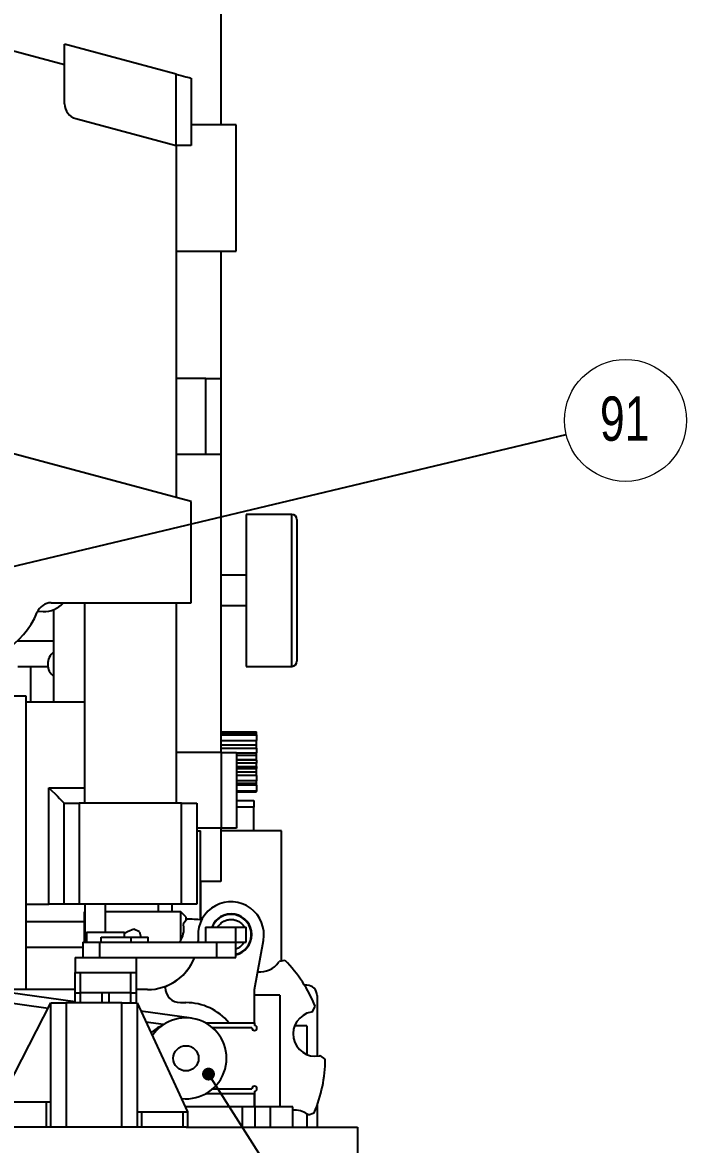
# Model space of a CAD drawing. Header units: millimetres. Extents: x 2 to 839, y 2 to 592.
# Drawn here: x 445.1 to 497.6, y 392.8 to 481.5 of the extents above; entities that cross this region are included whole.
import ezdxf

# ---------------------------------------------------------------- set-up
doc = ezdxf.new("R2010")
doc.units = ezdxf.units.MM
doc.styles.add('SLDTEXTSTYLE0', font='TXT', dxfattribs={"width": 0.75})
doc.dimstyles.new('SLDDIMSTYLE0', dxfattribs={"dimtxt": 0.18, "dimasz": 1.016, "dimexe": 0, "dimexo": 0.0625, "dimgap": 0, "dimtad": 0, "dimtih": 1, "dimtoh": 1, "dimdec": 0, "dimrnd": 1e-09, "dimzin": 0, "dimdsep": 46, "dimtxsty": 'Standard', "dimblk1": 'DOT', "dimblk2": 'DOT', "dimsah": 1, "dimcen": 0.09, "dimadec": 0, "dimazin": 0, "dimtfac": 1.016, "dimtdec": 0, "dimtofl": 0, "dimtmove": 0, "dimatfit": 3, "dimldrblk": 'DOT', "dimfxl": 1, "dimfrac": 2, "dimtolj": 1, "dimtzin": 0, "dimarcsym": 0})

# ---------------------------------------------------------------- blocks, each defined once
blk = doc.blocks.new('SW_NOTE_46')
at = {"color": 0, "linetype": 'Continuous', "lineweight": 0}
blk.add_circle((4.686, 1.118), 4.817, dxfattribs=at)
at = {"color": 0, "linetype": 'Continuous', "lineweight": 0, "insert": (4.615, 3.006), "char_height": 3.5, "attachment_point": 2, "style": 'SLDTEXTSTYLE0'}
blk.add_mtext('91', dxfattribs=at)
blk = doc.blocks.new('_Dot')
at = {"color": 0, "linetype": 'ByBlock', "lineweight": -2}
blk.add_line((-0.5, 0), (-1, 0), dxfattribs=at)
at = {"color": 0, "linetype": 'ByBlock', "const_width": 0.5}
blk.add_lwpolyline([(-0.25, 0, 1), (0.25, 0, 1)], format="xyb", close=True, dxfattribs=at)

msp = doc.modelspace()

# ---------------------------------------------------------------- linework, layer by layer
at = {"color": 7, "linetype": 'Continuous', "lineweight": 25}
for p, q in [((460.816, 510.415), (460.816, 473.414)), ((406.071, 489.534), (448.471, 478.173)), ((457.271, 477.415), (448.471, 479.773)), ((448.471, 475.052), (448.471, 479.773)), ((457.271, 471.773), (457.271, 477.415)), ((458.471, 477.093), (458.471, 471.773)), ((449.361, 473.893), (457.271, 471.773)), ((462.016, 473.414), (458.471, 473.414)), ((462.016, 463.414), (462.016, 473.414)), ((458.471, 471.773), (457.271, 471.773)), ((457.271, 471.773), (457.271, 443.956)), ((457.271, 463.414), (462.016, 463.414)), ((460.816, 463.414), (460.816, 453.35)), ((459.616, 453.35), (457.271, 453.35)), ((459.616, 447.35), (459.616, 453.35)), ((459.616, 453.35), (460.816, 453.35)), ((460.816, 453.35), (460.816, 447.35)), ((458.471, 443.635), (439.982, 448.589)), ((459.616, 447.35), (457.271, 447.35)), ((460.816, 447.35), (459.616, 447.35)), ((460.816, 447.35), (460.816, 423.816)), ((458.471, 435.635), (458.471, 443.635)), ((466.416, 442.615), (462.816, 442.615)), ((462.816, 442.615), (462.816, 430.615)), ((466.816, 442.215), (466.816, 431.015)), ((462.816, 437.815), (460.816, 437.815)), ((447.416, 435.635), (458.471, 435.635)), ((450.071, 419.815), (450.071, 435.635)), ((457.271, 435.635), (457.271, 419.815)), ((460.816, 435.415), (462.816, 435.415)), ((446.342, 434.97), (446.775, 434.951)), ((447.616, 427.815), (447.616, 435.095)), ((447.616, 432.615), (444.768, 432.615)), ((444.768, 430.615), (447.149, 430.615)), ((445.816, 427.815), (445.816, 430.615)), ((462.816, 430.615), (466.416, 430.615)), ((445.431, 428.271), (443.031, 428.271)), ((445.431, 405.071), (445.431, 428.271)), ((445.431, 427.815), (450.031, 427.815)), ((450.031, 427.815), (450.031, 421.015)), ((460.816, 425.453), (463.616, 425.453)), ((463.616, 425.324), (460.816, 425.324)), ((460.816, 425.215), (463.616, 425.215)), ((460.816, 424.754), (463.616, 424.754)), ((463.616, 425.324), (463.616, 425.453)), ((463.616, 425.215), (463.616, 425.324)), ((463.616, 425.215), (463.616, 424.754)), ((463.616, 424.393), (463.616, 424.754)), ((463.616, 424.393), (460.816, 424.393)), ((460.816, 424.162), (463.616, 424.162)), ((463.616, 424.162), (463.616, 424.393)), ((463.616, 424.162), (463.616, 423.791)), ((450.071, 423.816), (450.031, 423.816)), ((460.856, 423.816), (457.271, 423.816)), ((460.856, 417.816), (460.856, 423.816)), ((460.856, 423.816), (462.056, 423.816)), ((462.056, 423.816), (462.056, 417.816)), ((462.056, 423.791), (463.616, 423.791)), ((463.616, 423.574), (462.056, 423.574)), ((462.056, 423.247), (463.616, 423.247)), ((463.616, 423.189), (462.056, 423.189)), ((463.616, 422.961), (462.056, 422.961)), ((463.616, 423.574), (463.616, 423.791)), ((463.616, 423.247), (463.616, 423.574)), ((463.616, 423.189), (463.616, 423.247)), ((463.616, 423.189), (463.616, 422.961)), ((463.616, 422.696), (463.616, 422.961)), ((462.056, 422.696), (463.616, 422.696)), ((462.056, 422.556), (463.616, 422.556)), ((462.056, 422.28), (463.616, 422.28)), ((463.616, 422.696), (463.616, 422.556)), ((463.616, 422.28), (463.616, 422.585)), ((463.616, 421.995), (463.616, 422.28)), ((463.616, 421.995), (462.056, 421.995)), ((463.616, 421.575), (462.056, 421.575)), ((462.056, 421.377), (463.616, 421.377)), ((463.616, 421.215), (462.056, 421.215)), ((463.616, 421.995), (463.616, 421.575)), ((463.616, 421.377), (463.616, 421.575)), ((463.616, 421.215), (463.616, 421.377)), ((463.616, 421.215), (463.616, 420.764)), ((447.231, 411.815), (447.231, 421.015)), ((447.231, 421.015), (450.031, 421.015)), ((450.031, 421.015), (450.031, 419.815)), ((463.616, 420.764), (462.056, 420.764)), ((462.056, 420.709), (463.616, 420.709)), ((463.616, 420.709), (463.616, 420.764)), ((448.431, 411.815), (448.431, 419.815)), ((448.431, 419.815), (449.631, 419.815)), ((449.631, 419.815), (449.631, 411.815)), ((457.711, 419.815), (449.631, 419.815)), ((457.711, 411.815), (457.711, 419.815)), ((457.711, 419.815), (458.911, 419.815)), ((458.911, 419.815), (458.911, 411.815)), ((462.056, 420.015), (463.416, 420.015)), ((463.416, 419.482), (462.056, 419.482)), ((463.416, 420.015), (463.416, 419.482)), ((463.416, 417.615), (463.416, 419.482)), ((460.856, 417.816), (458.911, 417.816)), ((460.816, 417.816), (460.816, 417.615)), ((462.056, 417.816), (460.856, 417.816)), ((458.911, 417.615), (459.216, 417.615)), ((459.216, 410.581), (459.216, 417.615)), ((460.816, 417.615), (460.816, 413.615)), ((465.616, 417.615), (460.816, 417.615)), ((465.616, 407.328), (465.616, 417.615)), ((460.816, 413.615), (459.216, 413.615)), ((459.216, 413.615), (459.216, 410.581)), ((445.431, 411.815), (447.231, 411.815)), ((448.431, 411.815), (447.231, 411.815)), ((449.631, 411.815), (448.431, 411.815)), ((457.711, 411.815), (449.631, 411.815)), ((450.071, 411.815), (450.071, 408.916)), ((451.671, 411.815), (451.671, 409.615)), ((455.856, 411.815), (455.856, 411.215)), ((456.976, 411.215), (456.976, 411.815)), ((458.911, 411.815), (457.711, 411.815)), ((450.071, 411.215), (450.048, 411.215)), ((450.048, 410.385), (450.048, 411.215)), ((457.648, 411.215), (451.671, 411.215)), ((458.048, 410.815), (457.648, 411.215)), ((457.648, 410.385), (457.648, 411.215)), ((458.119, 410.642), (457.849, 410.245)), ((458.048, 410.815), (458.048, 410.538)), ((460.841, 410.815), (460.761, 410.815)), ((461.616, 411.055), (461.616, 411.015)), ((450.048, 410.415), (445.431, 410.415)), ((450.048, 408.815), (450.048, 410.385)), ((454.38, 409.643), (453.948, 409.845)), ((457.648, 408.972), (457.648, 410.385)), ((457.859, 410.188), (457.849, 410.245)), ((459.595, 410.015), (459.595, 408.815)), ((459.595, 410.015), (461.969, 410.015)), ((461.969, 410.015), (461.969, 408.815)), ((461.969, 410.015), (462.79, 410.015)), ((462.79, 410.015), (462.79, 408.815)), ((462.79, 410.015), (462.816, 410.015)), ((462.816, 408.815), (462.816, 410.015)), ((449.911, 408.815), (449.911, 407.615)), ((449.911, 408.815), (451.236, 408.815)), ((450.211, 408.916), (450.071, 408.916)), ((450.211, 409.615), (450.211, 408.815)), ((450.211, 409.615), (453.211, 409.615)), ((451.236, 408.815), (451.236, 407.615)), ((451.236, 408.815), (451.85, 408.815)), ((451.37, 408.815), (451.37, 409.215)), ((451.37, 409.215), (453.739, 409.215)), ((451.85, 408.815), (453.739, 408.815)), ((453.211, 409.215), (453.211, 409.615)), ((453.739, 408.815), (453.739, 409.215)), ((453.739, 409.215), (455.082, 409.215)), ((453.739, 408.815), (455.082, 408.815)), ((454.38, 409.643), (454.4, 409.535)), ((454.4, 409.535), (454.493, 409.215)), ((455.082, 408.815), (455.082, 409.215)), ((455.082, 408.815), (460.478, 408.815)), ((459.016, 409.071), (459.007, 408.815)), ((459.019, 409.284), (459.015, 408.815)), ((459.016, 409.415), (459.016, 409.071)), ((460.478, 408.815), (460.478, 407.615)), ((460.478, 408.815), (461.969, 408.815)), ((461.969, 408.815), (462.79, 408.815)), ((461.995, 407.615), (461.995, 408.815)), ((462.79, 408.815), (462.816, 408.815)), ((463.459, 405.071), (464.172, 408.944)), ((445.431, 408.415), (449.911, 408.415)), ((462.189, 407.921), (462.201, 407.862)), ((449.311, 404.093), (422.846, 407.784)), ((449.311, 407.615), (453.305, 407.615)), ((449.311, 407.615), (449.311, 406.415)), ((453.305, 407.615), (460.478, 407.615)), ((454.111, 407.615), (454.111, 406.415)), ((460.478, 407.615), (461.995, 407.615)), ((465.375, 407.24), (465.408, 407.288)), ((465.879, 407.377), (465.408, 407.288)), ((447.17, 403.584), (424.832, 406.7)), ((449.311, 406.415), (449.711, 406.415)), ((449.311, 404.815), (449.311, 406.415)), ((449.711, 406.415), (449.711, 404.815)), ((449.711, 406.415), (453.711, 406.415)), ((453.711, 404.815), (453.711, 406.415)), ((453.711, 406.415), (454.111, 406.415)), ((454.111, 406.415), (454.111, 404.815)), ((456.416, 405.324), (456.416, 405.242)), ((467.616, 405.415), (467.418, 405.421)), ((449.311, 405.071), (443.859, 405.071)), ((449.311, 404.015), (449.311, 404.815)), ((449.311, 404.815), (449.711, 404.815)), ((449.711, 404.815), (449.711, 404.015)), ((451.446, 404.815), (449.711, 404.815)), ((451.446, 404.015), (451.446, 404.815)), ((451.976, 404.815), (451.446, 404.815)), ((451.976, 404.815), (451.976, 404.015)), ((453.711, 404.815), (451.976, 404.815)), ((453.711, 404.015), (453.711, 404.815)), ((453.711, 404.815), (454.111, 404.815)), ((455.016, 405.071), (454.111, 405.071)), ((454.111, 404.815), (454.111, 404.015)), ((463.459, 402.443), (463.459, 405.071)), ((465.459, 404.643), (463.459, 404.643)), ((465.459, 404.643), (465.459, 395.815)), ((468.416, 404.615), (468.416, 399.816)), ((443.391, 396.215), (447.391, 404.015)), ((447.391, 394.215), (447.391, 404.015)), ((447.391, 404.015), (448.591, 404.015)), ((448.591, 404.015), (448.591, 394.215)), ((452.991, 404.015), (448.591, 404.015)), ((452.991, 394.215), (452.991, 404.015)), ((452.991, 404.015), (454.191, 404.015)), ((454.191, 404.015), (454.191, 394.215)), ((454.191, 404.015), (458.191, 395.415)), ((457.616, 404.042), (458.059, 404.042)), ((468.059, 403.321), (468.262, 403.752)), ((458.501, 402.812), (454.491, 403.371)), ((468.059, 403.321), (467.952, 403.3)), ((456.294, 402.312), (454.893, 402.507)), ((459.606, 402.443), (461.452, 402.443)), ((463.259, 402.043), (460.174, 402.043)), ((461.452, 402.443), (463.459, 402.443)), ((463.459, 402.443), (463.459, 402.243)), ((467.616, 402.215), (466.64, 402.215)), ((467.616, 402.215), (467.616, 399.94)), ((468.605, 399.841), (468.662, 399.852)), ((469.058, 399.582), (468.662, 399.852)), ((460.176, 397.243), (463.259, 397.243)), ((463.459, 396.843), (459.609, 396.843)), ((463.459, 397.043), (463.459, 395.815)), ((463.459, 395.815), (463.459, 396.843)), ((443.743, 396.215), (447.04, 396.215)), ((447.04, 394.215), (447.04, 396.215)), ((447.04, 396.215), (447.391, 396.215)), ((462.5, 395.815), (458.005, 395.815)), ((462.5, 395.815), (462.5, 394.215)), ((463.499, 395.815), (462.5, 395.815)), ((463.499, 395.815), (463.499, 394.215)), ((464.699, 395.815), (463.499, 395.815)), ((464.699, 395.815), (464.699, 394.215)), ((466.499, 395.815), (464.699, 395.815)), ((466.499, 394.215), (466.499, 395.815)), ((468.416, 395.936), (468.416, 394.215)), ((454.191, 395.415), (454.543, 395.415)), ((454.543, 395.415), (454.543, 394.215)), ((454.543, 395.415), (457.84, 395.415)), ((457.84, 394.215), (457.84, 395.415)), ((457.84, 395.415), (458.191, 395.415)), ((458.191, 395.415), (458.191, 394.215)), ((467.616, 395.25), (467.616, 394.215)), ((467.731, 395.172), (467.641, 395.233)), ((467.731, 395.172), (468.18, 395.334)), ((447.04, 394.215), (443.743, 394.215)), ((447.391, 394.215), (447.04, 394.215)), ((448.591, 394.215), (447.391, 394.215)), ((452.991, 394.215), (448.591, 394.215)), ((454.191, 394.215), (452.991, 394.215)), ((454.543, 394.215), (454.191, 394.215)), ((457.84, 394.215), (454.543, 394.215)), ((458.083, 394.215), (457.84, 394.215)), ((458.083, 394.215), (471.616, 394.215)), ((471.616, 394.215), (471.616, 386.215))]:
    msp.add_line(p, q, dxfattribs=at)
at = {"color": 8, "linetype": 'Continuous', "lineweight": 25}
msp.add_line((466.416, 430.615), (466.416, 442.615), dxfattribs=at)
at = {"color": 7, "linetype": 'Continuous', "lineweight": 25, "flags": 128}
for points in [[(457.271, 477.415), (457.479, 477.359), (457.682, 477.305), (457.871, 477.254), (458.042, 477.208), (458.19, 477.169), (458.31, 477.137), (458.399, 477.113), (458.453, 477.098), (458.471, 477.093)], [(447.231, 421.015), (447.465, 420.781), (447.69, 420.556), (447.898, 420.348), (448.08, 420.166), (448.229, 420.017), (448.34, 419.906), (448.408, 419.838), (448.431, 419.815)], [(453.948, 409.845), (453.447, 409.629), (453.211, 409.517)]]:
    msp.add_lwpolyline(points, dxfattribs=at)
at = {"color": 7, "linetype": 'Continuous', "lineweight": 25}
msp.add_circle((458.059, 399.642), 1, dxfattribs=at)
for centre, radius, start, end in [((449.671, 475.052), 1.2, 180, 255), ((440.471, 437.235), 6.288, 115.29959, 338.04165), ((466.416, 442.215), 0.4, 0, 90), ((447.416, 434.435), 1.2, 90, 158.04165), ((446.865, 436.949), 2, 267.44162, 318.1684), ((448.337, 430.779), 1.2, 126.97736, 233.02264), ((466.416, 431.015), 0.4, 270, 0), ((461.616, 409.415), 2.6, 349.55473, 182.87762), ((458.059, 399.642), 11, 83.58367, 89.68432), ((461.616, 409.415), 1.64, 0, 158.53987), ((461.616, 409.415), 1.6, 28.76738, 157.97569), ((456.13, 409.862), 1.76, 323.50392, 10.68748), ((461.616, 409.415), 1.6, 283.70209, 28.76738), ((461.616, 409.415), 1.64, 283.36162, 0), ((455.016, 409.071), 4, 270, 338.65395), ((455.011, 409.083), 4.013, 290.48732, 338.54127), ((463.921, 408.232), 1.76, 263.40739, 325.68748), ((458.059, 399.642), 11, 21.94172, 44.68432), ((457.616, 405.242), 1.2, 180, 270), ((467.616, 404.615), 0.8, 0, 90), ((458.059, 399.642), 4.4, 39.53476, 90), ((458.059, 399.642), 3.2, 263.64196, 146.24585), ((468.278, 401.571), 1.76, 100.68748, 280.68748), ((457.259, 399.643), 2.8, 113.07485, 134.50593), ((463.459, 402.043), 0.2, 180, 90), ((458.059, 399.642), 11, 336.94172, 359.68432), ((463.459, 397.243), 0.2, 270, 180), ((466.649, 393.78), 1.76, 55.68748, 94.89372)]:
    msp.add_arc(centre, radius, start, end, dxfattribs=at)
for points, knots in [([(460.576, 410.015), (460.581, 410.022), (460.591, 410.041), (460.69, 410.192), (460.881, 410.383), (461.162, 410.54), (461.455, 410.616), (461.743, 410.619), (462.011, 410.558), (462.278, 410.431), (462.492, 410.25), (462.614, 410.085), (462.652, 410.02), (462.654, 410.016), (462.655, 410.015)], [0, 0, 0, 0, 0.058288, 0.142079, 0.27238, 0.373033, 0.455049, 0.537378, 0.61313, 0.694446, 0.817347, 0.918519, 0.977822, 1, 1, 1, 1]), ([(462.655, 408.815), (462.651, 408.808), (462.64, 408.789), (462.541, 408.637), (462.346, 408.453), (462.143, 408.318), (462.024, 408.289), (462.016, 408.286)], [0, 0, 0, 0, 0.153107, 0.373209, 0.715473, 0.97987, 1, 1, 1, 1])]:
    msp.add_open_spline(points, degree=3, knots=knots, dxfattribs=at)

# ---------------------------------------------------------------- block references
at = {"color": 7, "linetype": 'Continuous', "lineweight": 0}
msp.add_blockref('SW_NOTE_46', (488.095, 448.933), dxfattribs=at)

# ---------------------------------------------------------------- leaders
for points in [[(439.463, 437.329), (488.095, 448.933)], [(437.504, 399.517), (456.015, 371.921)], [(459.837, 398.396), (476.591, 371.988)]]:
    msp.add_leader(points, dimstyle='SLDDIMSTYLE0', dxfattribs=at)

doc.saveas('drawing.dxf')
